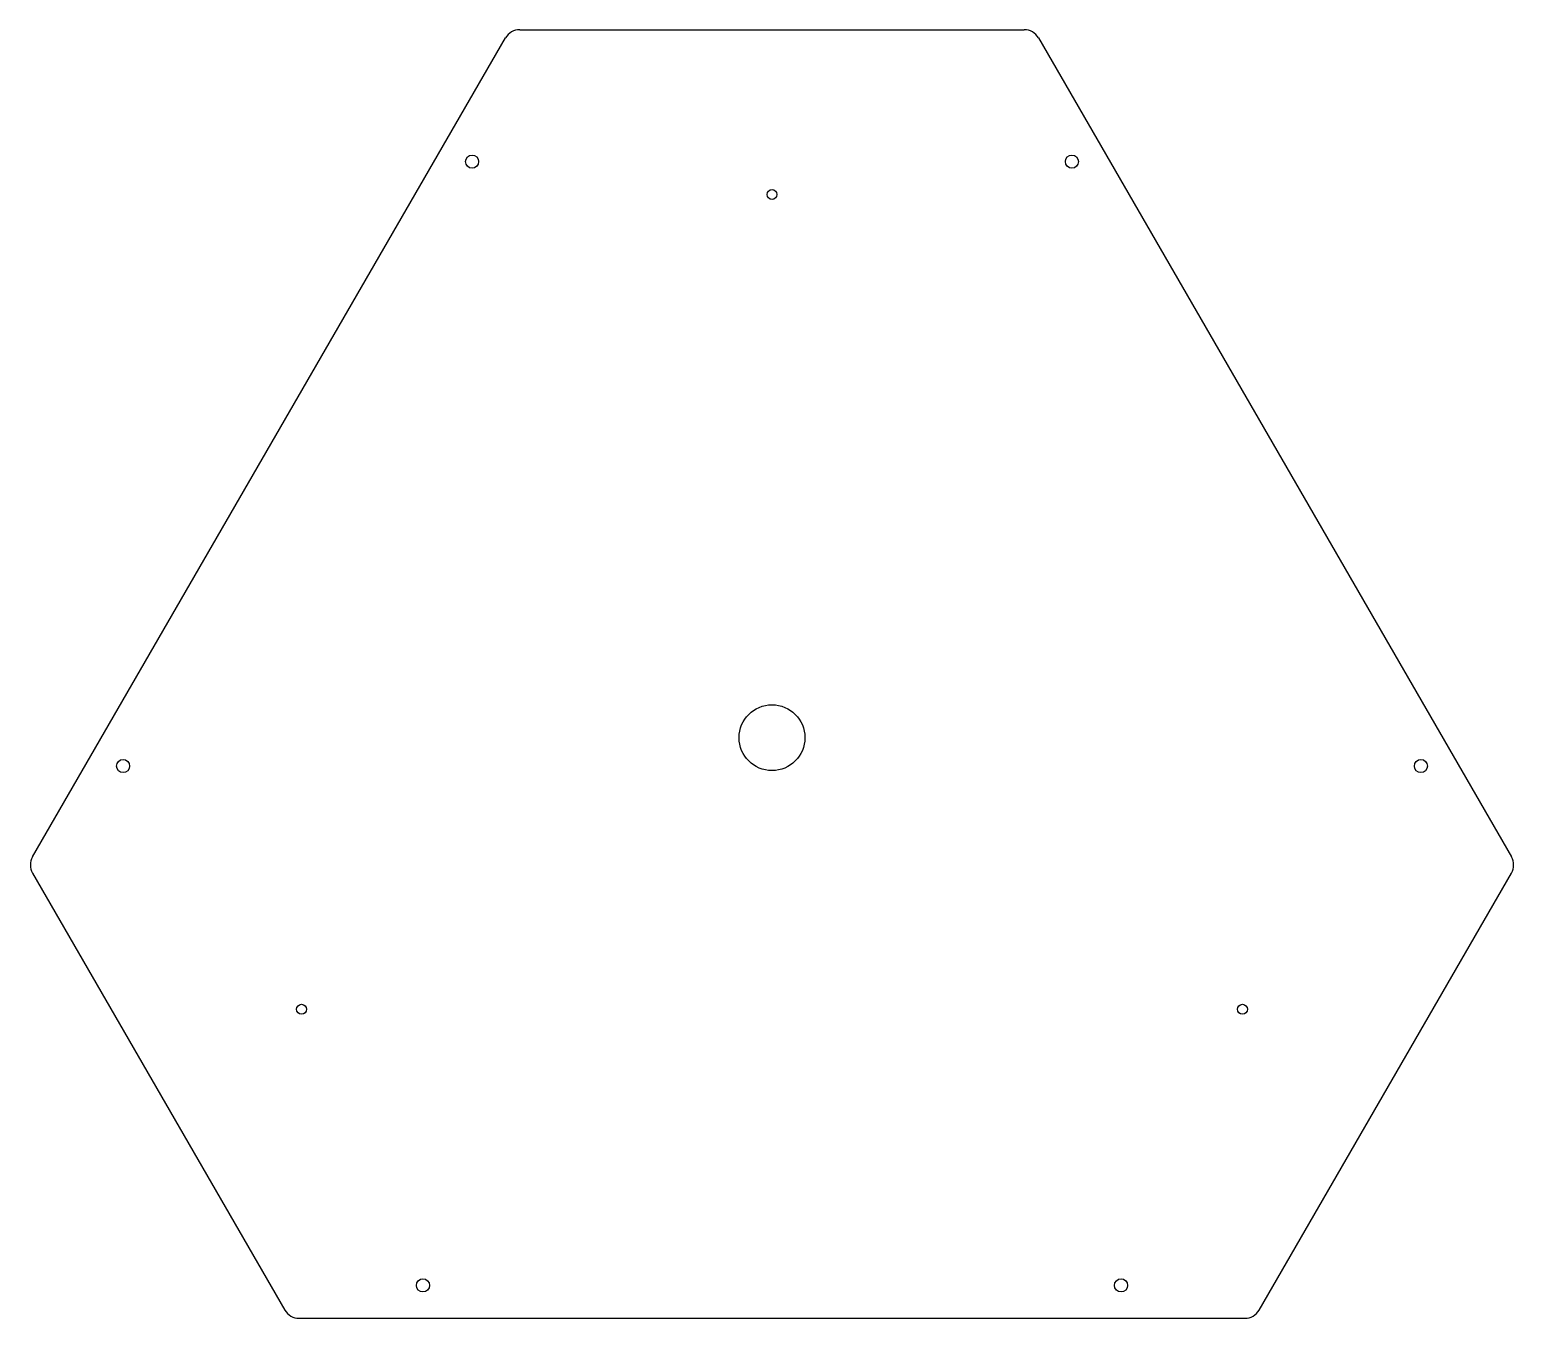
# Model space of a CAD drawing. Extents: x -225 to 225, y -176 to 215.
import ezdxf

# ---------------------------------------------------------------- set-up
doc = ezdxf.new("R2010")
doc.units = 0
doc.layers.get('0').update_dxf_attribs({"linetype": 'continuous'})

# ---------------------------------------------------------------- blocks, each defined once
blk = doc.blocks.new('FILLET002')
at = {"color": 0}
for p, q in [((-224.56, -36.18), (-80.94, 212.56)), ((-76.61, 215.06), (76.61, 215.06)), ((80.94, 212.56), (224.56, -36.18)), ((-224.56, -41.18), (-147.94, -173.88)), ((147.94, -173.88), (224.56, -41.18)), ((-143.61, -176.38), (143.61, -176.38))]:
    blk.add_line(p, q, dxfattribs=at)
for centre, radius in [((-91.09, 174.99), 2), ((91.09, 174.99), 2), ((0, 165), 1.5), ((0, 0), 10), ((-197.09, -8.61), 2), ((197.09, -8.61), 2), ((-142.89, -82.5), 1.5), ((142.89, -82.5), 1.5), ((-106, -166.38), 2), ((106, -166.38), 2)]:
    blk.add_circle(centre, radius, dxfattribs=at)
for centre, start, end in [((-76.61, 210.06), 90, 150), ((76.61, 210.06), 30, 90), ((-220.23, -38.68), 150, -150), ((220.23, -38.68), -30, 30), ((-143.61, -171.38), -150, -90), ((143.61, -171.38), -90, -30)]:
    blk.add_arc(centre, 5, start, end, dxfattribs=at)

msp = doc.modelspace()

# ---------------------------------------------------------------- block references
at = {"color": 0}
msp.add_blockref('FILLET002', (0, 0), dxfattribs=at)

doc.saveas('drawing.dxf')
